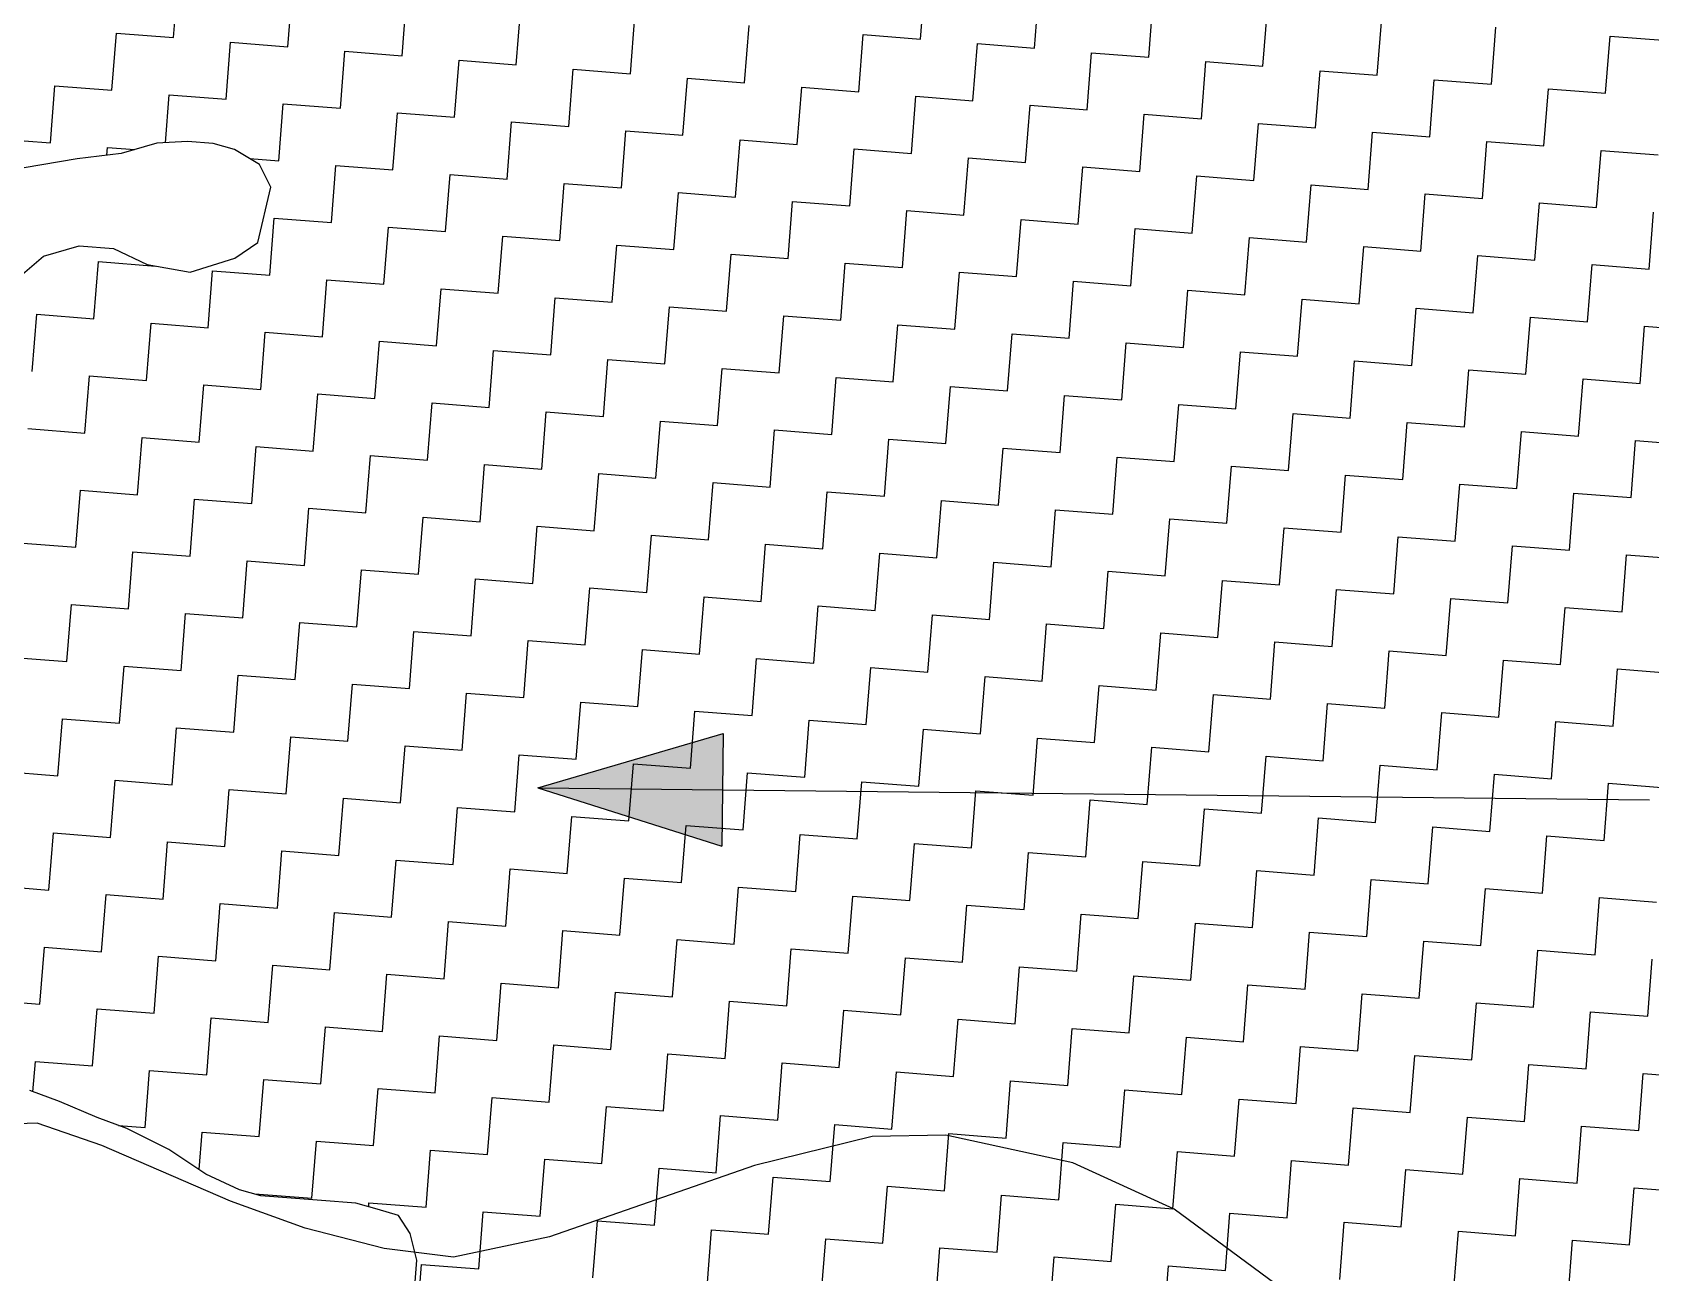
# Model space of a CAD drawing. Header units: metres. Extents: x 292752 to 294952, y 2098977 to 2102453.
# Drawn here: x 294578 to 294755.1, y 2100206 to 2100341.7 of the extents above; entities that cross this region are included whole.
import ezdxf

# ---------------------------------------------------------------- set-up
doc = ezdxf.new("R2010")
doc.units = ezdxf.units.M
doc.layers.add('LINE_WATER', color=4, linetype='Continuous')
doc.layers.add('POLY_HATCH', color=12, linetype='Continuous')

msp = doc.modelspace()

# ---------------------------------------------------------------- hatches: boundary and pattern name
h = msp.add_hatch(color=256)
h.paths.add_polyline_path([(294653.52, 2100258.8), (294653.59, 2100264.98), (294633.32, 2100259.02)])
h.paths.add_polyline_path([(294633.32, 2100259.02), (294653.45, 2100252.62), (294653.52, 2100258.8)])

# ---------------------------------------------------------------- linework, layer by layer
for p, q in [((294633.32, 2100259.02), (294653.59, 2100264.98)), ((294653.59, 2100264.98), (294653.45, 2100252.62)), ((294633.32, 2100259.02), (294755, 2100257.69)), ((294633.32, 2100259.02), (294653.45, 2100252.62))]:
    msp.add_line(p, q)
at = {"layer": 'LINE_WATER'}
for p, q in [((294578.5, 2100222.34), (294564.21, 2100221.85)), ((294585.58, 2100219.87), (294578.5, 2100222.34)), ((294669.9, 2100220.87), (294657.01, 2100217.68)), ((294677.95, 2100221), (294669.9, 2100220.87)), ((294691.87, 2100217.99), (294677.95, 2100221)), ((294599.65, 2100213.79), (294585.58, 2100219.87)), ((294657.01, 2100217.68), (294634.57, 2100209.88)), ((294702.96, 2100212.9), (294691.87, 2100217.99)), ((294607.84, 2100210.84), (294599.65, 2100213.79)), ((294716.35, 2100203.05), (294702.96, 2100212.9)), ((294616.48, 2100208.63), (294607.84, 2100210.84)), ((294624.06, 2100207.65), (294616.48, 2100208.63)), ((294634.57, 2100209.88), (294624.06, 2100207.65))]:
    msp.add_line(p, q, dxfattribs=at)
at = {"layer": 'POLY_HATCH', "linetype": 'Continuous'}
for p, q in [((294593.43, 2100341.1), (294593.93, 2100347.35)), ((294675.18, 2100340.93), (294675.68, 2100347.18)), ((294605.94, 2100340.11), (294606.43, 2100346.36)), ((294618.44, 2100339.12), (294618.93, 2100345.37)), ((294687.68, 2100339.95), (294688.18, 2100346.2)), ((294700.18, 2100338.96), (294700.68, 2100345.21)), ((294630.94, 2100338.14), (294631.43, 2100344.39)), ((294643.44, 2100337.15), (294643.93, 2100343.4)), ((294712.68, 2100337.97), (294713.18, 2100344.22)), ((294725.19, 2100336.99), (294725.68, 2100343.24)), ((294586.69, 2100335.34), (294587.18, 2100341.59)), ((294587.18, 2100341.59), (294593.43, 2100341.1)), ((294655.94, 2100336.16), (294656.43, 2100342.41)), ((294668.44, 2100335.18), (294668.93, 2100341.43)), ((294668.93, 2100341.43), (294675.18, 2100340.93)), ((294737.69, 2100336), (294738.18, 2100342.25)), ((294750.19, 2100335.01), (294750.68, 2100341.26)), ((294750.68, 2100341.26), (294756.93, 2100340.77)), ((294599.19, 2100334.35), (294599.68, 2100340.6)), ((294599.68, 2100340.6), (294605.94, 2100340.11)), ((294611.69, 2100333.37), (294612.19, 2100339.62)), ((294612.19, 2100339.62), (294618.44, 2100339.12)), ((294680.94, 2100334.19), (294681.43, 2100340.44)), ((294681.43, 2100340.44), (294687.68, 2100339.95)), ((294693.44, 2100333.2), (294693.93, 2100339.45)), ((294693.93, 2100339.45), (294700.18, 2100338.96)), ((294624.19, 2100332.38), (294624.69, 2100338.63)), ((294624.69, 2100338.63), (294630.94, 2100338.14)), ((294636.69, 2100331.39), (294637.19, 2100337.64)), ((294637.19, 2100337.64), (294643.44, 2100337.15)), ((294705.94, 2100332.22), (294706.43, 2100338.47)), ((294706.43, 2100338.47), (294712.68, 2100337.97)), ((294579.95, 2100329.58), (294580.44, 2100335.83)), ((294580.44, 2100335.83), (294586.69, 2100335.34)), ((294649.19, 2100330.41), (294649.69, 2100336.66)), ((294649.69, 2100336.66), (294655.94, 2100336.16)), ((294718.44, 2100331.23), (294718.94, 2100337.48)), ((294718.94, 2100337.48), (294725.19, 2100336.99)), ((294730.94, 2100330.24), (294731.44, 2100336.49)), ((294731.44, 2100336.49), (294737.69, 2100336)), ((294592.53, 2100329.6), (294592.94, 2100334.84)), ((294592.94, 2100334.84), (294599.19, 2100334.35)), ((294661.7, 2100329.42), (294662.19, 2100335.67)), ((294662.19, 2100335.67), (294668.44, 2100335.18)), ((294674.2, 2100328.43), (294674.69, 2100334.68)), ((294674.69, 2100334.68), (294680.94, 2100334.19)), ((294743.44, 2100329.26), (294743.94, 2100335.51)), ((294743.94, 2100335.51), (294750.19, 2100335.01)), ((294604.95, 2100327.61), (294605.44, 2100333.86)), ((294605.44, 2100333.86), (294611.69, 2100333.37)), ((294617.45, 2100326.62), (294617.94, 2100332.87)), ((294617.94, 2100332.87), (294624.19, 2100332.38)), ((294686.7, 2100327.45), (294687.19, 2100333.7)), ((294687.19, 2100333.7), (294693.44, 2100333.2)), ((294699.2, 2100326.46), (294699.69, 2100332.71)), ((294699.69, 2100332.71), (294705.94, 2100332.22)), ((294629.95, 2100325.63), (294630.44, 2100331.89)), ((294630.44, 2100331.89), (294636.69, 2100331.39)), ((294642.45, 2100324.65), (294642.94, 2100330.9)), ((294642.94, 2100330.9), (294649.19, 2100330.41)), ((294711.7, 2100325.47), (294712.19, 2100331.72)), ((294712.19, 2100331.72), (294718.44, 2100331.23)), ((294724.2, 2100324.49), (294724.69, 2100330.74)), ((294724.69, 2100330.74), (294730.94, 2100330.24)), ((294573.7, 2100330.07), (294579.95, 2100329.58)), ((294586.13, 2100328.23), (294586.2, 2100329.09)), ((294586.2, 2100329.09), (294589.2, 2100328.85)), ((294654.95, 2100323.66), (294655.44, 2100329.91)), ((294655.44, 2100329.91), (294661.7, 2100329.42)), ((294667.45, 2100322.68), (294667.95, 2100328.93)), ((294667.95, 2100328.93), (294674.2, 2100328.43)), ((294736.7, 2100323.5), (294737.19, 2100329.75)), ((294737.19, 2100329.75), (294743.44, 2100329.26)), ((294749.2, 2100322.51), (294749.69, 2100328.76)), ((294749.69, 2100328.76), (294755.94, 2100328.27)), ((294601.78, 2100327.86), (294604.95, 2100327.61)), ((294610.71, 2100320.86), (294611.2, 2100327.11)), ((294611.2, 2100327.11), (294617.45, 2100326.62)), ((294679.95, 2100321.69), (294680.45, 2100327.94)), ((294680.45, 2100327.94), (294686.7, 2100327.45)), ((294692.45, 2100320.7), (294692.95, 2100326.95)), ((294692.95, 2100326.95), (294699.2, 2100326.46)), ((294623.21, 2100319.88), (294623.7, 2100326.13)), ((294623.7, 2100326.13), (294629.95, 2100325.63)), ((294635.71, 2100318.89), (294636.2, 2100325.14)), ((294636.2, 2100325.14), (294642.45, 2100324.65)), ((294704.95, 2100319.72), (294705.45, 2100325.97)), ((294705.45, 2100325.97), (294711.7, 2100325.47)), ((294648.21, 2100317.9), (294648.7, 2100324.16)), ((294648.7, 2100324.16), (294654.95, 2100323.66)), ((294717.46, 2100318.73), (294717.95, 2100324.98)), ((294717.95, 2100324.98), (294724.2, 2100324.49)), ((294729.96, 2100317.74), (294730.45, 2100323.99)), ((294730.45, 2100323.99), (294736.7, 2100323.5)), ((294660.71, 2100316.92), (294661.2, 2100323.17)), ((294661.2, 2100323.17), (294667.45, 2100322.68)), ((294673.21, 2100315.93), (294673.7, 2100322.18)), ((294673.7, 2100322.18), (294679.95, 2100321.69)), ((294742.46, 2100316.76), (294742.95, 2100323.01)), ((294742.95, 2100323.01), (294749.2, 2100322.51)), ((294754.96, 2100315.77), (294755.45, 2100322.02)), ((294603.96, 2100315.11), (294604.46, 2100321.36)), ((294604.46, 2100321.36), (294610.71, 2100320.86)), ((294616.46, 2100314.12), (294616.96, 2100320.37)), ((294616.96, 2100320.37), (294623.21, 2100319.88)), ((294685.71, 2100314.95), (294686.2, 2100321.2)), ((294686.2, 2100321.2), (294692.45, 2100320.7)), ((294698.21, 2100313.96), (294698.7, 2100320.21)), ((294698.7, 2100320.21), (294704.95, 2100319.72)), ((294628.96, 2100313.13), (294629.46, 2100319.38)), ((294629.46, 2100319.38), (294635.71, 2100318.89)), ((294641.46, 2100312.15), (294641.96, 2100318.4)), ((294641.96, 2100318.4), (294648.21, 2100317.9)), ((294710.71, 2100312.97), (294711.2, 2100319.22)), ((294711.2, 2100319.22), (294717.46, 2100318.73)), ((294723.21, 2100311.99), (294723.71, 2100318.24)), ((294723.71, 2100318.24), (294729.96, 2100317.74)), ((294584.72, 2100310.34), (294585.21, 2100316.59)), ((294585.21, 2100316.59), (294591.46, 2100316.09)), ((294653.97, 2100311.16), (294654.46, 2100317.41)), ((294654.46, 2100317.41), (294660.71, 2100316.92)), ((294666.47, 2100310.17), (294666.96, 2100316.42)), ((294666.96, 2100316.42), (294673.21, 2100315.93)), ((294735.71, 2100311), (294736.21, 2100317.25)), ((294736.21, 2100317.25), (294742.46, 2100316.76)), ((294591.46, 2100316.09), (294591.46, 2100316.12)), ((294597.22, 2100309.35), (294597.71, 2100315.6)), ((294597.71, 2100315.6), (294603.96, 2100315.11)), ((294609.72, 2100308.36), (294610.21, 2100314.61)), ((294610.21, 2100314.61), (294616.46, 2100314.12)), ((294678.97, 2100309.19), (294679.46, 2100315.44)), ((294679.46, 2100315.44), (294685.71, 2100314.95)), ((294748.21, 2100310.01), (294748.71, 2100316.26)), ((294748.71, 2100316.26), (294754.96, 2100315.77)), ((294622.22, 2100307.38), (294622.71, 2100313.63)), ((294622.71, 2100313.63), (294628.96, 2100313.13)), ((294691.47, 2100308.2), (294691.96, 2100314.45)), ((294691.96, 2100314.45), (294698.21, 2100313.96)), ((294703.97, 2100307.21), (294704.46, 2100313.47)), ((294704.46, 2100313.47), (294710.71, 2100312.97)), ((294634.72, 2100306.39), (294635.21, 2100312.64)), ((294635.21, 2100312.64), (294641.46, 2100312.15)), ((294647.22, 2100305.4), (294647.71, 2100311.65)), ((294647.71, 2100311.65), (294653.97, 2100311.16)), ((294716.47, 2100306.23), (294716.96, 2100312.48)), ((294716.96, 2100312.48), (294723.21, 2100311.99)), ((294728.97, 2100305.24), (294729.46, 2100311.49)), ((294729.46, 2100311.49), (294735.71, 2100311)), ((294577.97, 2100304.58), (294578.47, 2100310.83)), ((294578.47, 2100310.83), (294584.72, 2100310.34)), ((294590.47, 2100303.59), (294590.97, 2100309.84)), ((294590.97, 2100309.84), (294597.22, 2100309.35)), ((294659.72, 2100304.42), (294660.22, 2100310.67)), ((294660.22, 2100310.67), (294666.47, 2100310.17)), ((294672.22, 2100303.43), (294672.72, 2100309.68)), ((294672.72, 2100309.68), (294678.97, 2100309.19)), ((294741.47, 2100304.26), (294741.96, 2100310.51)), ((294741.96, 2100310.51), (294748.21, 2100310.01)), ((294753.97, 2100303.27), (294754.46, 2100309.52)), ((294754.46, 2100309.52), (294760.71, 2100309.03)), ((294602.98, 2100302.61), (294603.47, 2100308.86)), ((294603.47, 2100308.86), (294609.72, 2100308.36)), ((294615.48, 2100301.62), (294615.97, 2100307.87)), ((294615.97, 2100307.87), (294622.22, 2100307.38)), ((294684.72, 2100302.44), (294685.22, 2100308.69)), ((294685.22, 2100308.69), (294691.47, 2100308.2)), ((294697.22, 2100301.46), (294697.72, 2100307.71)), ((294697.72, 2100307.71), (294703.97, 2100307.21)), ((294627.98, 2100300.63), (294628.47, 2100306.88)), ((294628.47, 2100306.88), (294634.72, 2100306.39)), ((294640.48, 2100299.65), (294640.97, 2100305.9)), ((294640.97, 2100305.9), (294647.22, 2100305.4)), ((294709.73, 2100300.47), (294710.22, 2100306.72)), ((294710.22, 2100306.72), (294716.47, 2100306.23)), ((294722.23, 2100299.48), (294722.72, 2100305.74)), ((294722.72, 2100305.74), (294728.97, 2100305.24)), ((294583.73, 2100297.84), (294584.22, 2100304.09)), ((294584.22, 2100304.09), (294590.47, 2100303.59)), ((294652.98, 2100298.66), (294653.47, 2100304.91)), ((294653.47, 2100304.91), (294659.72, 2100304.42)), ((294665.48, 2100297.67), (294665.97, 2100303.92)), ((294665.97, 2100303.92), (294672.22, 2100303.43)), ((294734.73, 2100298.5), (294735.22, 2100304.75)), ((294735.22, 2100304.75), (294741.47, 2100304.26)), ((294596.23, 2100296.85), (294596.73, 2100303.1)), ((294596.73, 2100303.1), (294602.98, 2100302.61)), ((294608.73, 2100295.86), (294609.23, 2100302.11)), ((294609.23, 2100302.11), (294615.48, 2100301.62)), ((294677.98, 2100296.69), (294678.47, 2100302.94)), ((294678.47, 2100302.94), (294684.72, 2100302.44)), ((294747.23, 2100297.51), (294747.72, 2100303.76)), ((294747.72, 2100303.76), (294753.97, 2100303.27)), ((294621.23, 2100294.88), (294621.73, 2100301.13)), ((294621.73, 2100301.13), (294627.98, 2100300.63)), ((294690.48, 2100295.7), (294690.97, 2100301.95)), ((294690.97, 2100301.95), (294697.22, 2100301.46)), ((294702.98, 2100294.71), (294703.47, 2100300.96)), ((294703.47, 2100300.96), (294709.73, 2100300.47)), ((294633.73, 2100293.89), (294634.23, 2100300.14)), ((294634.23, 2100300.14), (294640.48, 2100299.65)), ((294646.23, 2100292.9), (294646.73, 2100299.15)), ((294646.73, 2100299.15), (294652.98, 2100298.66)), ((294715.48, 2100293.73), (294715.98, 2100299.98)), ((294715.98, 2100299.98), (294722.23, 2100299.48)), ((294727.98, 2100292.74), (294728.48, 2100298.99)), ((294728.48, 2100298.99), (294734.73, 2100298.5)), ((294577.48, 2100298.33), (294583.73, 2100297.84)), ((294589.49, 2100291.09), (294589.98, 2100297.34)), ((294589.98, 2100297.34), (294596.23, 2100296.85)), ((294658.74, 2100291.92), (294659.23, 2100298.17)), ((294659.23, 2100298.17), (294665.48, 2100297.67)), ((294671.24, 2100290.93), (294671.73, 2100297.18)), ((294671.73, 2100297.18), (294677.98, 2100296.69)), ((294740.48, 2100291.75), (294740.98, 2100298)), ((294740.98, 2100298), (294747.23, 2100297.51)), ((294752.98, 2100290.77), (294753.48, 2100297.02)), ((294753.48, 2100297.02), (294759.73, 2100296.53)), ((294601.99, 2100290.11), (294602.48, 2100296.36)), ((294602.48, 2100296.36), (294608.73, 2100295.86)), ((294614.49, 2100289.12), (294614.98, 2100295.37)), ((294614.98, 2100295.37), (294621.23, 2100294.88)), ((294683.74, 2100289.94), (294684.23, 2100296.19)), ((294684.23, 2100296.19), (294690.48, 2100295.7)), ((294696.24, 2100288.96), (294696.73, 2100295.21)), ((294696.73, 2100295.21), (294702.98, 2100294.71)), ((294626.99, 2100288.13), (294627.48, 2100294.38)), ((294627.48, 2100294.38), (294633.73, 2100293.89)), ((294639.49, 2100287.15), (294639.98, 2100293.4)), ((294639.98, 2100293.4), (294646.23, 2100292.9)), ((294708.74, 2100287.97), (294709.23, 2100294.22)), ((294709.23, 2100294.22), (294715.48, 2100293.73)), ((294582.74, 2100285.34), (294583.24, 2100291.59)), ((294583.24, 2100291.59), (294589.49, 2100291.09)), ((294651.99, 2100286.16), (294652.49, 2100292.41)), ((294652.49, 2100292.41), (294658.74, 2100291.92)), ((294721.24, 2100286.98), (294721.73, 2100293.23)), ((294721.73, 2100293.23), (294727.98, 2100292.74)), ((294733.74, 2100286), (294734.23, 2100292.25)), ((294734.23, 2100292.25), (294740.48, 2100291.75)), ((294595.25, 2100284.35), (294595.74, 2100290.6)), ((294595.74, 2100290.6), (294601.99, 2100290.11)), ((294664.49, 2100285.17), (294664.99, 2100291.42)), ((294664.99, 2100291.42), (294671.24, 2100290.93)), ((294676.99, 2100284.19), (294677.49, 2100290.44)), ((294677.49, 2100290.44), (294683.74, 2100289.94)), ((294746.24, 2100285.01), (294746.73, 2100291.26)), ((294746.73, 2100291.26), (294752.98, 2100290.77)), ((294607.75, 2100283.36), (294608.24, 2100289.61)), ((294608.24, 2100289.61), (294614.49, 2100289.12)), ((294620.25, 2100282.38), (294620.74, 2100288.63)), ((294620.74, 2100288.63), (294626.99, 2100288.13)), ((294689.49, 2100283.2), (294689.99, 2100289.45)), ((294689.99, 2100289.45), (294696.24, 2100288.96)), ((294701.99, 2100282.21), (294702.49, 2100288.46)), ((294702.49, 2100288.46), (294708.74, 2100287.97)), ((294632.75, 2100281.39), (294633.24, 2100287.64)), ((294633.24, 2100287.64), (294639.49, 2100287.15)), ((294645.25, 2100280.4), (294645.74, 2100286.65)), ((294645.74, 2100286.65), (294651.99, 2100286.16)), ((294714.5, 2100281.23), (294714.99, 2100287.48)), ((294714.99, 2100287.48), (294721.24, 2100286.98)), ((294727, 2100280.24), (294727.49, 2100286.49)), ((294727.49, 2100286.49), (294733.74, 2100286)), ((294576.49, 2100285.83), (294582.74, 2100285.34)), ((294588.5, 2100278.59), (294588.99, 2100284.84)), ((294588.99, 2100284.84), (294595.25, 2100284.35)), ((294657.75, 2100279.42), (294658.24, 2100285.67)), ((294658.24, 2100285.67), (294664.49, 2100285.17)), ((294670.25, 2100278.43), (294670.74, 2100284.68)), ((294670.74, 2100284.68), (294676.99, 2100284.19)), ((294739.5, 2100279.25), (294739.99, 2100285.5)), ((294739.99, 2100285.5), (294746.24, 2100285.01)), ((294752, 2100278.27), (294752.49, 2100284.52)), ((294752.49, 2100284.52), (294758.74, 2100284.02)), ((294601, 2100277.61), (294601.5, 2100283.86)), ((294601.5, 2100283.86), (294607.75, 2100283.36)), ((294613.5, 2100276.62), (294614, 2100282.87)), ((294614, 2100282.87), (294620.25, 2100282.38)), ((294682.75, 2100277.44), (294683.24, 2100283.69)), ((294683.24, 2100283.69), (294689.49, 2100283.2)), ((294695.25, 2100276.46), (294695.74, 2100282.71)), ((294695.74, 2100282.71), (294701.99, 2100282.21)), ((294626, 2100275.63), (294626.5, 2100281.88)), ((294626.5, 2100281.88), (294632.75, 2100281.39)), ((294638.5, 2100274.65), (294639, 2100280.9)), ((294639, 2100280.9), (294645.25, 2100280.4)), ((294707.75, 2100275.47), (294708.25, 2100281.72)), ((294708.25, 2100281.72), (294714.5, 2100281.23)), ((294581.76, 2100272.83), (294582.25, 2100279.08)), ((294582.25, 2100279.08), (294588.5, 2100278.59)), ((294651.01, 2100273.66), (294651.5, 2100279.91)), ((294651.5, 2100279.91), (294657.75, 2100279.42)), ((294720.25, 2100274.48), (294720.75, 2100280.73)), ((294720.75, 2100280.73), (294727, 2100280.24)), ((294732.75, 2100273.5), (294733.25, 2100279.75)), ((294733.25, 2100279.75), (294739.5, 2100279.25)), ((294594.26, 2100271.85), (294594.75, 2100278.1)), ((294594.75, 2100278.1), (294601, 2100277.61)), ((294663.51, 2100272.67), (294664, 2100278.92)), ((294664, 2100278.92), (294670.25, 2100278.43)), ((294676.01, 2100271.69), (294676.5, 2100277.94)), ((294676.5, 2100277.94), (294682.75, 2100277.44)), ((294745.25, 2100272.51), (294745.75, 2100278.76)), ((294745.75, 2100278.76), (294752, 2100278.27)), ((294606.76, 2100270.86), (294607.25, 2100277.11)), ((294607.25, 2100277.11), (294613.5, 2100276.62)), ((294619.26, 2100269.87), (294619.75, 2100276.13)), ((294619.75, 2100276.13), (294626, 2100275.63)), ((294688.51, 2100270.7), (294689, 2100276.95)), ((294689, 2100276.95), (294695.25, 2100276.46)), ((294701.01, 2100269.71), (294701.5, 2100275.96)), ((294701.5, 2100275.96), (294707.75, 2100275.47)), ((294631.76, 2100268.89), (294632.25, 2100275.14)), ((294632.25, 2100275.14), (294638.5, 2100274.65)), ((294644.26, 2100267.9), (294644.76, 2100274.15)), ((294644.76, 2100274.15), (294651.01, 2100273.66)), ((294713.51, 2100268.73), (294714, 2100274.98)), ((294714, 2100274.98), (294720.25, 2100274.48)), ((294726.01, 2100267.74), (294726.5, 2100273.99)), ((294726.5, 2100273.99), (294732.75, 2100273.5)), ((294575.51, 2100273.33), (294581.76, 2100272.83)), ((294587.52, 2100266.09), (294588.01, 2100272.34)), ((294588.01, 2100272.34), (294594.26, 2100271.85)), ((294656.76, 2100266.92), (294657.26, 2100273.17)), ((294657.26, 2100273.17), (294663.51, 2100272.67)), ((294669.26, 2100265.93), (294669.76, 2100272.18)), ((294669.76, 2100272.18), (294676.01, 2100271.69)), ((294738.51, 2100266.75), (294739, 2100273)), ((294739, 2100273), (294745.25, 2100272.51)), ((294751.01, 2100265.77), (294751.5, 2100272.02)), ((294751.5, 2100272.02), (294757.76, 2100271.52)), ((294600.02, 2100265.1), (294600.51, 2100271.35)), ((294600.51, 2100271.35), (294606.76, 2100270.86)), ((294612.52, 2100264.12), (294613.01, 2100270.37)), ((294613.01, 2100270.37), (294619.26, 2100269.87)), ((294681.76, 2100264.94), (294682.26, 2100271.19)), ((294682.26, 2100271.19), (294688.51, 2100270.7)), ((294625.02, 2100263.13), (294625.51, 2100269.38)), ((294625.51, 2100269.38), (294631.76, 2100268.89)), ((294694.26, 2100263.96), (294694.76, 2100270.21)), ((294694.76, 2100270.21), (294701.01, 2100269.71)), ((294706.77, 2100262.97), (294707.26, 2100269.22)), ((294707.26, 2100269.22), (294713.51, 2100268.73)), ((294637.52, 2100262.14), (294638.01, 2100268.4)), ((294638.01, 2100268.4), (294644.26, 2100267.9)), ((294650.02, 2100261.16), (294650.51, 2100267.41)), ((294650.51, 2100267.41), (294656.76, 2100266.92)), ((294719.27, 2100261.98), (294719.76, 2100268.23)), ((294719.76, 2100268.23), (294726.01, 2100267.74)), ((294731.77, 2100261), (294732.26, 2100267.25)), ((294732.26, 2100267.25), (294738.51, 2100266.75)), ((294580.77, 2100260.33), (294581.26, 2100266.58)), ((294581.26, 2100266.58), (294587.52, 2100266.09)), ((294593.27, 2100259.35), (294593.77, 2100265.6)), ((294593.77, 2100265.6), (294600.02, 2100265.1)), ((294662.52, 2100260.17), (294663.01, 2100266.42)), ((294663.01, 2100266.42), (294669.26, 2100265.93)), ((294675.02, 2100259.19), (294675.51, 2100265.44)), ((294675.51, 2100265.44), (294681.76, 2100264.94)), ((294744.27, 2100260.01), (294744.76, 2100266.26)), ((294744.76, 2100266.26), (294751.01, 2100265.77)), ((294605.77, 2100258.36), (294606.27, 2100264.61)), ((294606.27, 2100264.61), (294612.52, 2100264.12)), ((294618.27, 2100257.37), (294618.77, 2100263.62)), ((294618.77, 2100263.62), (294625.02, 2100263.13)), ((294687.52, 2100258.2), (294688.01, 2100264.45)), ((294688.01, 2100264.45), (294694.26, 2100263.96)), ((294700.02, 2100257.21), (294700.52, 2100263.46)), ((294700.52, 2100263.46), (294706.77, 2100262.97)), ((294630.77, 2100256.39), (294631.27, 2100262.64)), ((294631.27, 2100262.64), (294637.52, 2100262.14)), ((294643.28, 2100255.4), (294643.77, 2100261.65)), ((294643.77, 2100261.65), (294650.02, 2100261.16)), ((294712.52, 2100256.23), (294713.02, 2100262.48)), ((294713.02, 2100262.48), (294719.27, 2100261.98)), ((294725.02, 2100255.24), (294725.52, 2100261.49)), ((294725.52, 2100261.49), (294731.77, 2100261)), ((294574.52, 2100260.83), (294580.77, 2100260.33)), ((294586.53, 2100253.59), (294587.02, 2100259.84)), ((294587.02, 2100259.84), (294593.27, 2100259.35)), ((294655.78, 2100254.41), (294656.27, 2100260.66)), ((294656.27, 2100260.66), (294662.52, 2100260.17)), ((294668.28, 2100253.43), (294668.77, 2100259.68)), ((294668.77, 2100259.68), (294675.02, 2100259.19)), ((294737.52, 2100254.25), (294738.02, 2100260.5)), ((294738.02, 2100260.5), (294744.27, 2100260.01)), ((294599.03, 2100252.6), (294599.52, 2100258.85)), ((294599.52, 2100258.85), (294605.77, 2100258.36)), ((294611.53, 2100251.62), (294612.02, 2100257.87)), ((294612.02, 2100257.87), (294618.27, 2100257.37)), ((294680.78, 2100252.44), (294681.27, 2100258.69)), ((294681.27, 2100258.69), (294687.52, 2100258.2)), ((294750.02, 2100253.27), (294750.52, 2100259.52)), ((294750.52, 2100259.52), (294756.77, 2100259.02)), ((294624.03, 2100250.63), (294624.52, 2100256.88)), ((294624.52, 2100256.88), (294630.77, 2100256.39)), ((294693.28, 2100251.45), (294693.77, 2100257.71)), ((294693.77, 2100257.71), (294700.02, 2100257.21)), ((294705.78, 2100250.47), (294706.27, 2100256.72)), ((294706.27, 2100256.72), (294712.52, 2100256.23)), ((294636.53, 2100249.64), (294637.02, 2100255.89)), ((294637.02, 2100255.89), (294643.28, 2100255.4)), ((294649.03, 2100248.66), (294649.53, 2100254.91)), ((294649.53, 2100254.91), (294655.78, 2100254.41)), ((294718.28, 2100249.48), (294718.77, 2100255.73)), ((294718.77, 2100255.73), (294725.02, 2100255.24)), ((294730.78, 2100248.5), (294731.27, 2100254.75)), ((294731.27, 2100254.75), (294737.52, 2100254.25)), ((294579.78, 2100247.83), (294580.28, 2100254.08)), ((294580.28, 2100254.08), (294586.53, 2100253.59)), ((294592.29, 2100246.85), (294592.78, 2100253.1)), ((294592.78, 2100253.1), (294599.03, 2100252.6)), ((294661.53, 2100247.67), (294662.03, 2100253.92)), ((294662.03, 2100253.92), (294668.28, 2100253.43)), ((294674.03, 2100246.68), (294674.53, 2100252.93)), ((294674.53, 2100252.93), (294680.78, 2100252.44)), ((294743.28, 2100247.51), (294743.77, 2100253.76)), ((294743.77, 2100253.76), (294750.02, 2100253.27)), ((294604.79, 2100245.86), (294605.28, 2100252.11)), ((294605.28, 2100252.11), (294611.53, 2100251.62)), ((294617.29, 2100244.87), (294617.78, 2100251.12)), ((294617.78, 2100251.12), (294624.03, 2100250.63)), ((294686.53, 2100245.7), (294687.03, 2100251.95)), ((294687.03, 2100251.95), (294693.28, 2100251.45)), ((294699.04, 2100244.71), (294699.53, 2100250.96)), ((294699.53, 2100250.96), (294705.78, 2100250.47)), ((294629.79, 2100243.89), (294630.28, 2100250.14)), ((294630.28, 2100250.14), (294636.53, 2100249.64)), ((294642.29, 2100242.9), (294642.78, 2100249.15)), ((294642.78, 2100249.15), (294649.03, 2100248.66)), ((294711.54, 2100243.72), (294712.03, 2100249.98)), ((294712.03, 2100249.98), (294718.28, 2100249.48)), ((294724.04, 2100242.74), (294724.53, 2100248.99)), ((294724.53, 2100248.99), (294730.78, 2100248.5)), ((294573.53, 2100248.33), (294579.78, 2100247.83)), ((294585.54, 2100241.09), (294586.04, 2100247.34)), ((294586.04, 2100247.34), (294592.29, 2100246.85)), ((294654.79, 2100241.91), (294655.28, 2100248.16)), ((294655.28, 2100248.16), (294661.53, 2100247.67)), ((294736.54, 2100241.75), (294737.03, 2100248)), ((294737.03, 2100248), (294743.28, 2100247.51)), ((294598.04, 2100240.1), (294598.54, 2100246.35)), ((294598.54, 2100246.35), (294604.79, 2100245.86)), ((294667.29, 2100240.93), (294667.78, 2100247.18)), ((294667.78, 2100247.18), (294674.03, 2100246.68)), ((294679.79, 2100239.94), (294680.28, 2100246.19)), ((294680.28, 2100246.19), (294686.53, 2100245.7)), ((294749.04, 2100240.76), (294749.53, 2100247.02)), ((294749.53, 2100247.02), (294755.78, 2100246.52)), ((294610.54, 2100239.12), (294611.04, 2100245.37)), ((294611.04, 2100245.37), (294617.29, 2100244.87)), ((294623.04, 2100238.13), (294623.54, 2100244.38)), ((294623.54, 2100244.38), (294629.79, 2100243.89)), ((294692.29, 2100238.95), (294692.78, 2100245.2)), ((294692.78, 2100245.2), (294699.04, 2100244.71)), ((294704.79, 2100237.97), (294705.29, 2100244.22)), ((294705.29, 2100244.22), (294711.54, 2100243.72)), ((294635.55, 2100237.14), (294636.04, 2100243.39)), ((294636.04, 2100243.39), (294642.29, 2100242.9)), ((294648.05, 2100236.16), (294648.54, 2100242.41)), ((294648.54, 2100242.41), (294654.79, 2100241.91)), ((294717.29, 2100236.98), (294717.79, 2100243.23)), ((294717.79, 2100243.23), (294724.04, 2100242.74)), ((294729.79, 2100235.99), (294730.29, 2100242.24)), ((294730.29, 2100242.24), (294736.54, 2100241.75)), ((294578.8, 2100235.33), (294579.29, 2100241.58)), ((294579.29, 2100241.58), (294585.54, 2100241.09)), ((294591.3, 2100234.35), (294591.79, 2100240.6)), ((294591.79, 2100240.6), (294598.04, 2100240.1)), ((294660.55, 2100235.17), (294661.04, 2100241.42)), ((294661.04, 2100241.42), (294667.29, 2100240.93)), ((294673.05, 2100234.18), (294673.54, 2100240.43)), ((294673.54, 2100240.43), (294679.79, 2100239.94)), ((294742.29, 2100235.01), (294742.79, 2100241.26)), ((294742.79, 2100241.26), (294749.04, 2100240.76)), ((294754.8, 2100234.02), (294755.29, 2100240.27)), ((294603.8, 2100233.36), (294604.29, 2100239.61)), ((294604.29, 2100239.61), (294610.54, 2100239.12)), ((294616.3, 2100232.37), (294616.79, 2100238.62)), ((294616.79, 2100238.62), (294623.04, 2100238.13)), ((294685.55, 2100233.2), (294686.04, 2100239.45)), ((294686.04, 2100239.45), (294692.29, 2100238.95)), ((294698.05, 2100232.21), (294698.54, 2100238.46)), ((294698.54, 2100238.46), (294704.79, 2100237.97)), ((294628.8, 2100231.39), (294629.29, 2100237.64)), ((294629.29, 2100237.64), (294635.55, 2100237.14)), ((294641.3, 2100230.4), (294641.8, 2100236.65)), ((294641.8, 2100236.65), (294648.05, 2100236.16)), ((294710.55, 2100231.22), (294711.04, 2100237.47)), ((294711.04, 2100237.47), (294717.29, 2100236.98)), ((294572.55, 2100235.83), (294578.8, 2100235.33)), ((294584.56, 2100228.59), (294585.05, 2100234.84)), ((294585.05, 2100234.84), (294591.3, 2100234.35)), ((294653.8, 2100229.41), (294654.3, 2100235.66)), ((294654.3, 2100235.66), (294660.55, 2100235.17)), ((294723.05, 2100230.24), (294723.54, 2100236.49)), ((294723.54, 2100236.49), (294729.79, 2100235.99)), ((294735.55, 2100229.25), (294736.04, 2100235.5)), ((294736.04, 2100235.5), (294742.29, 2100235.01)), ((294597.06, 2100227.6), (294597.55, 2100233.85)), ((294597.55, 2100233.85), (294603.8, 2100233.36)), ((294666.3, 2100228.43), (294666.8, 2100234.68)), ((294666.8, 2100234.68), (294673.05, 2100234.18)), ((294678.8, 2100227.44), (294679.3, 2100233.69)), ((294679.3, 2100233.69), (294685.55, 2100233.2)), ((294748.05, 2100228.26), (294748.55, 2100234.51)), ((294748.55, 2100234.51), (294754.8, 2100234.02)), ((294609.56, 2100226.62), (294610.05, 2100232.87)), ((294610.05, 2100232.87), (294616.3, 2100232.37)), ((294622.06, 2100225.63), (294622.55, 2100231.88)), ((294622.55, 2100231.88), (294628.8, 2100231.39)), ((294691.31, 2100226.45), (294691.8, 2100232.7)), ((294691.8, 2100232.7), (294698.05, 2100232.21)), ((294703.81, 2100225.47), (294704.3, 2100231.72)), ((294704.3, 2100231.72), (294710.55, 2100231.22)), ((294634.56, 2100224.64), (294635.05, 2100230.89)), ((294635.05, 2100230.89), (294641.3, 2100230.4)), ((294647.06, 2100223.66), (294647.55, 2100229.91)), ((294647.55, 2100229.91), (294653.8, 2100229.41)), ((294716.31, 2100224.48), (294716.8, 2100230.73)), ((294716.8, 2100230.73), (294723.05, 2100230.24)), ((294728.81, 2100223.49), (294729.3, 2100229.74)), ((294729.3, 2100229.74), (294735.55, 2100229.25)), ((294578.04, 2100225.77), (294578.31, 2100229.08)), ((294578.31, 2100229.08), (294584.56, 2100228.59)), ((294590.31, 2100221.84), (294590.81, 2100228.1)), ((294590.81, 2100228.1), (294597.06, 2100227.6)), ((294659.56, 2100222.67), (294660.05, 2100228.92)), ((294660.05, 2100228.92), (294666.3, 2100228.43)), ((294672.06, 2100221.68), (294672.55, 2100227.93)), ((294672.55, 2100227.93), (294678.8, 2100227.44)), ((294741.31, 2100222.51), (294741.8, 2100228.76)), ((294741.8, 2100228.76), (294748.05, 2100228.26)), ((294753.81, 2100221.52), (294754.3, 2100227.77)), ((294754.3, 2100227.77), (294760.55, 2100227.28)), ((294602.81, 2100220.86), (294603.31, 2100227.11)), ((294603.31, 2100227.11), (294609.56, 2100226.62)), ((294615.31, 2100219.87), (294615.81, 2100226.12)), ((294615.81, 2100226.12), (294622.06, 2100225.63)), ((294684.56, 2100220.7), (294685.05, 2100226.95)), ((294685.05, 2100226.95), (294691.31, 2100226.45)), ((294697.06, 2100219.71), (294697.56, 2100225.96)), ((294697.56, 2100225.96), (294703.81, 2100225.47)), ((294627.81, 2100218.89), (294628.31, 2100225.14)), ((294628.31, 2100225.14), (294634.56, 2100224.64)), ((294709.56, 2100218.72), (294710.06, 2100224.97)), ((294710.06, 2100224.97), (294716.31, 2100224.48)), ((294640.32, 2100217.9), (294640.81, 2100224.15)), ((294640.81, 2100224.15), (294647.06, 2100223.66)), ((294652.82, 2100216.91), (294653.31, 2100223.16)), ((294653.31, 2100223.16), (294659.56, 2100222.67)), ((294722.06, 2100217.74), (294722.56, 2100223.99)), ((294722.56, 2100223.99), (294728.81, 2100223.49)), ((294734.56, 2100216.75), (294735.06, 2100223)), ((294735.06, 2100223), (294741.31, 2100222.51)), ((294587.39, 2100222.08), (294590.31, 2100221.84)), ((294596.24, 2100217.25), (294596.56, 2100221.35)), ((294596.56, 2100221.35), (294602.81, 2100220.86)), ((294665.32, 2100215.93), (294665.81, 2100222.18)), ((294665.81, 2100222.18), (294672.06, 2100221.68)), ((294677.82, 2100214.94), (294678.31, 2100221.19)), ((294678.31, 2100221.19), (294684.56, 2100220.7)), ((294747.07, 2100215.76), (294747.56, 2100222.01)), ((294747.56, 2100222.01), (294753.81, 2100221.52)), ((294608.57, 2100214.11), (294609.06, 2100220.37)), ((294609.06, 2100220.37), (294615.31, 2100219.87)), ((294621.07, 2100213.13), (294621.56, 2100219.38)), ((294621.56, 2100219.38), (294627.81, 2100218.89)), ((294690.32, 2100213.95), (294690.81, 2100220.2)), ((294690.81, 2100220.2), (294697.06, 2100219.71)), ((294702.82, 2100212.97), (294703.31, 2100219.22)), ((294703.31, 2100219.22), (294709.56, 2100218.72)), ((294633.57, 2100212.14), (294634.07, 2100218.39)), ((294634.07, 2100218.39), (294640.32, 2100217.9)), ((294646.07, 2100211.16), (294646.57, 2100217.41)), ((294646.57, 2100217.41), (294652.82, 2100216.91)), ((294715.32, 2100211.98), (294715.81, 2100218.23)), ((294715.81, 2100218.23), (294722.06, 2100217.74)), ((294727.82, 2100210.99), (294728.31, 2100217.24)), ((294728.31, 2100217.24), (294734.56, 2100216.75)), ((294658.57, 2100210.17), (294659.07, 2100216.42)), ((294659.07, 2100216.42), (294665.32, 2100215.93)), ((294671.07, 2100209.18), (294671.57, 2100215.43)), ((294671.57, 2100215.43), (294677.82, 2100214.94)), ((294740.32, 2100210.01), (294740.81, 2100216.26)), ((294740.81, 2100216.26), (294747.07, 2100215.76)), ((294602.32, 2100214.61), (294608.57, 2100214.11)), ((294602.32, 2100214.57), (294602.32, 2100214.61)), ((294614.79, 2100213.17), (294614.82, 2100213.62)), ((294614.82, 2100213.62), (294621.07, 2100213.13)), ((294683.57, 2100208.2), (294684.07, 2100214.45)), ((294684.07, 2100214.45), (294690.32, 2100213.95)), ((294752.82, 2100209.02), (294753.32, 2100215.27)), ((294753.32, 2100215.27), (294759.57, 2100214.78)), ((294626.83, 2100206.38), (294627.32, 2100212.63)), ((294627.32, 2100212.63), (294633.57, 2100212.14)), ((294696.08, 2100207.21), (294696.57, 2100213.46)), ((294696.57, 2100213.46), (294702.82, 2100212.97)), ((294708.58, 2100206.22), (294709.07, 2100212.47)), ((294709.07, 2100212.47), (294715.32, 2100211.98)), ((294639.33, 2100205.4), (294639.82, 2100211.65)), ((294639.82, 2100211.65), (294646.07, 2100211.16)), ((294651.83, 2100204.41), (294652.32, 2100210.66)), ((294652.32, 2100210.66), (294658.57, 2100210.17)), ((294721.08, 2100205.24), (294721.57, 2100211.49)), ((294721.57, 2100211.49), (294727.82, 2100210.99)), ((294733.58, 2100204.25), (294734.07, 2100210.5)), ((294734.07, 2100210.5), (294740.32, 2100210.01)), ((294664.33, 2100203.42), (294664.82, 2100209.68)), ((294664.82, 2100209.68), (294671.07, 2100209.18)), ((294676.83, 2100202.44), (294677.32, 2100208.69)), ((294677.32, 2100208.69), (294683.57, 2100208.2)), ((294746.08, 2100203.26), (294746.57, 2100209.51)), ((294746.57, 2100209.51), (294752.82, 2100209.02)), ((294620.08, 2100200.63), (294620.58, 2100206.88)), ((294620.58, 2100206.88), (294626.83, 2100206.38)), ((294689.33, 2100201.45), (294689.83, 2100207.7)), ((294689.83, 2100207.7), (294696.08, 2100207.21)), ((294701.83, 2100200.47), (294702.33, 2100206.72)), ((294702.33, 2100206.72), (294708.58, 2100206.22))]:
    msp.add_line(p, q, dxfattribs=at)
at = {"layer": 'POLY_HATCH'}
for p, q in [((294591.59, 2100329.54), (294587.69, 2100328.42)), ((294594.94, 2100329.75), (294591.59, 2100329.54)), ((294597.78, 2100329.52), (294594.94, 2100329.75)), ((294600.11, 2100328.86), (294597.78, 2100329.52)), ((294602.84, 2100327.22), (294600.11, 2100328.86)), ((294582.88, 2100327.84), (294577.09, 2100326.87)), ((294587.69, 2100328.42), (294582.88, 2100327.84)), ((294604.07, 2100324.74), (294602.84, 2100327.22)), ((294602.64, 2100318.67), (294604.07, 2100324.74)), ((294579.19, 2100317.19), (294583.08, 2100318.31)), ((294583.08, 2100318.31), (294586.87, 2100318.01)), ((294600.13, 2100316.96), (294602.64, 2100318.67)), ((294576.12, 2100314.57), (294579.19, 2100317.19)), ((294586.87, 2100318.01), (294590.55, 2100316.29)), ((294590.55, 2100316.29), (294595.24, 2100315.44)), ((294595.24, 2100315.44), (294600.13, 2100316.96)), ((294580.94, 2100224.69), (294577.7, 2100225.9)), ((294585.08, 2100222.94), (294580.94, 2100224.69)), ((294588.32, 2100221.73), (294585.08, 2100222.94)), ((294592.91, 2100219.46), (294588.32, 2100221.73)), ((294596.98, 2100216.76), (294592.91, 2100219.46)), ((294600.66, 2100215.04), (294596.98, 2100216.76)), ((294602.99, 2100214.38), (294600.66, 2100215.04)), ((294609.61, 2100213.86), (294602.99, 2100214.38)), ((294613.4, 2100213.56), (294609.61, 2100213.86)), ((294615.73, 2100212.9), (294613.4, 2100213.56)), ((294618.06, 2100212.24), (294615.73, 2100212.9)), ((294619.33, 2100210.24), (294618.06, 2100212.24)), ((294620.05, 2100207.32), (294619.33, 2100210.24)), ((294619.64, 2100202.12), (294620.05, 2100207.32))]:
    msp.add_line(p, q, dxfattribs=at)

doc.saveas('drawing.dxf')
